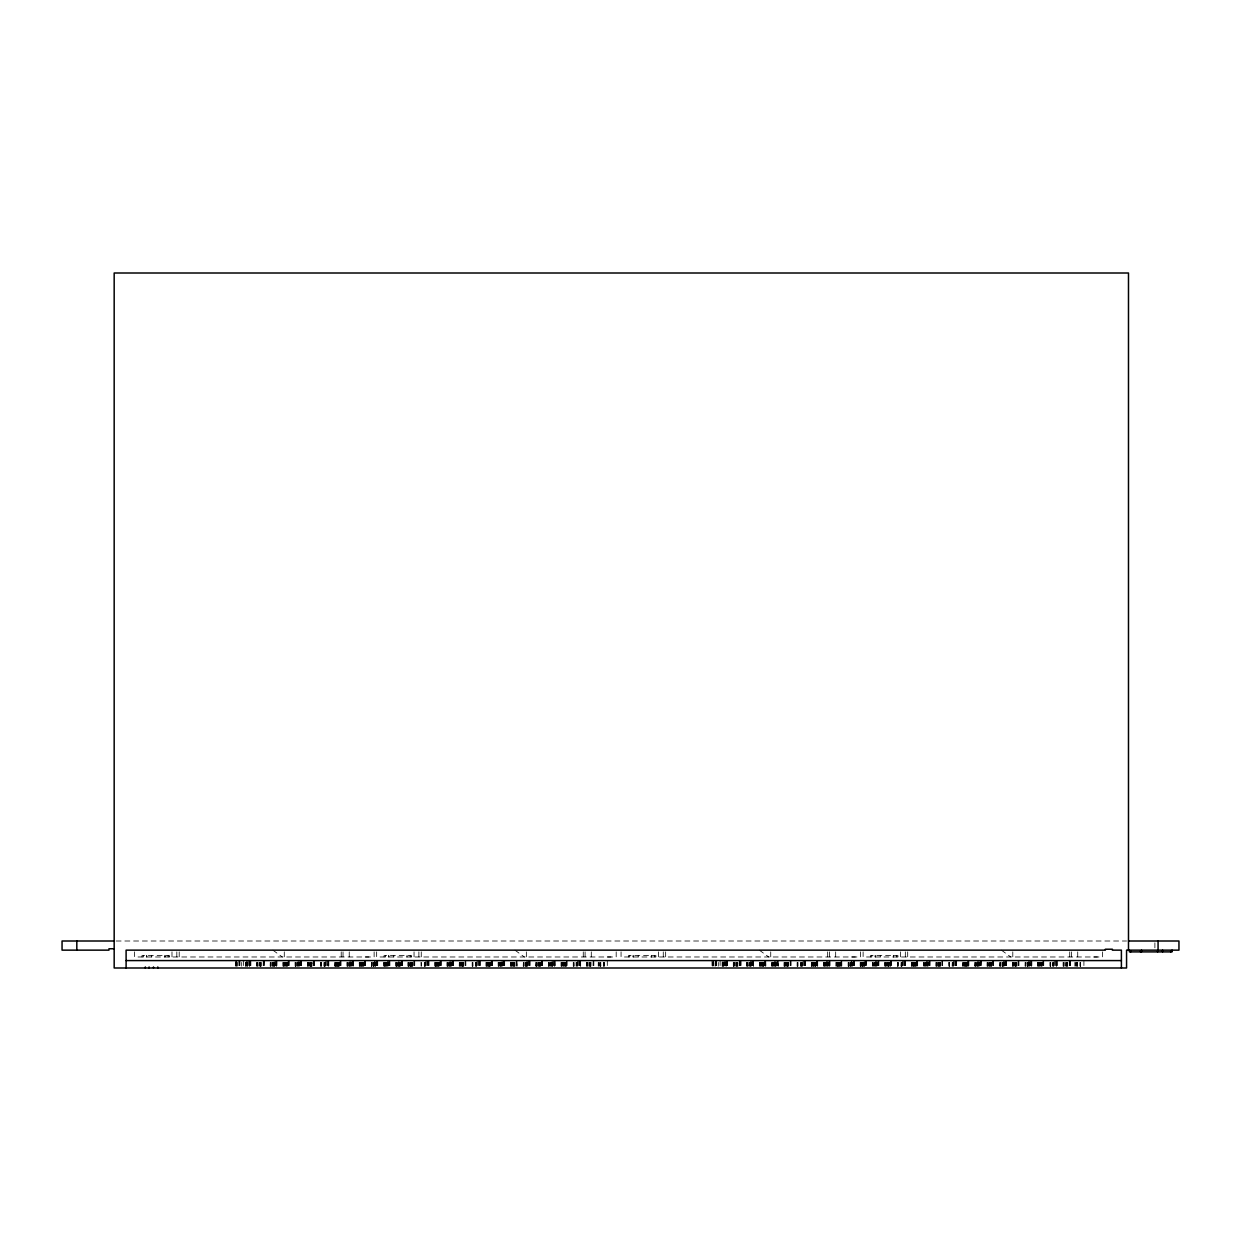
<?xml version="1.0" encoding="UTF-8"?>
<svg xmlns="http://www.w3.org/2000/svg" width="1241" height="1241" viewBox="0 0 1241 1241"><rect width="100%" height="100%" fill="white"/><g stroke="black" fill="none" stroke-linecap="round" stroke-linejoin="round"><path stroke-width="0.75" stroke-dasharray="5 3.75" d="M116.111 941.004L1126.549 941.004M1001.394 950.141L1010.779 956.982M759.337 950.141L768.722 956.982M514.937 950.141L524.338 956.982M272.88 950.141L282.281 956.982M1154.89 942.834L1154.89 948.31M1102.629 951.863L1102.629 956.982L863.115 956.982L863.115 951.863M1097.416 956.982L1093.709 956.982M1083.905 960.581L1083.905 966.134M1080.616 962.427L1080.616 966.134M1080.43 962.427L1080.446 966.134M1080.228 962.427L1080.228 966.134M1080.058 962.427L1080.058 966.134M1077.731 951.863L1077.731 956.982M1077.328 962.427L1077.39 966.134M1077.141 962.427L1077.172 966.134M1076.955 962.427L1076.94 966.134M1076.583 962.427L1076.583 966.134M1075.513 962.427L1075.513 966.134M1074.861 962.427L1074.861 966.134M1071.526 951.863L1071.526 956.982M1070.362 960.581L1070.44 966.134M1070.176 960.581L1070.176 966.134M1069.804 960.581L1070.006 966.134M1069.726 951.863L1069.726 956.982M1069.633 960.581L1069.633 966.134M1067.244 962.427L1067.26 966.134M1067.151 962.427L1066.981 966.134M1066.888 962.427L1066.717 966.134L1066.515 962.427M1066.329 962.427L1066.159 966.134M1065.43 962.427L1065.43 966.134M1064.095 962.427L1064.22 966.134M1063.785 962.427L1063.599 966.134M1063.397 962.427L1063.444 966.134M1063.103 962.427L1063.103 966.134M1057.177 960.581L1057.27 966.134M1056.836 960.581L1056.836 966.134M1056.618 966.134L1056.618 960.581L1056.494 966.134M1056.153 960.581L1056.153 966.134M1055.238 960.581L1055.238 966.134M1054.152 960.581L1054.09 966.134M1053.764 966.134L1053.749 962.427L1053.516 966.134M1053.283 962.427L1053.345 966.134M1053.144 962.427L1053.02 966.134M1052.678 962.427L1052.678 966.134M1050.677 962.427L1050.677 966.134M1050.491 962.427L1050.413 966.134M1050.227 962.427L1050.274 966.134M1050.041 962.427L1050.041 966.134M1043.728 960.581L1043.728 966.134M1043.51 960.581L1043.464 966.134M1043.309 960.581L1043.293 966.134M1042.921 960.581L1043.092 966.134M1042.223 962.427L1042.13 966.134M1041.773 962.427L1041.664 966.134L1041.494 962.427M1040.191 962.427L1040.036 966.134M1039.803 962.427L1039.989 966.134M1038.748 966.134L1038.748 962.427L1038.624 966.134M1038.298 962.427L1038.236 966.134M1037.631 962.427L1037.631 966.134M1031.767 960.581L1031.798 966.134M1031.674 960.581L1031.674 966.134M1031.364 966.134L1031.271 960.581L1031.069 966.134M1030.682 960.581L1030.682 966.134M1029.766 960.581L1029.766 966.134M1029.332 962.427L1029.208 966.134M1028.96 962.427L1029.161 966.134M1028.68 960.581L1028.773 966.134L1028.587 962.427M1028.231 962.427L1028.324 966.134M1027.874 962.427L1027.874 966.134M1027.672 962.427L1027.703 966.134M1027.532 962.427L1027.595 966.134M1027.207 962.427L1027.207 966.134M1025.857 966.134L1025.857 962.427L1025.671 966.134M1025.485 962.427L1025.299 966.134M1025.113 962.427L1025.113 966.134M1018.908 960.581L1018.985 966.134M1018.566 960.581L1018.566 966.134L1018.349 960.581M1018.163 960.581L1018.163 966.134M1016.86 962.427L1016.891 966.134M1016.534 966.134L1016.208 962.427M1015.758 962.427L1015.867 966.134M1015.51 962.427L1015.51 966.134M1015.278 962.427L1015.247 966.134M1015.06 962.427L1015.091 966.134M1014.688 962.427L1014.874 966.134M1013.478 962.427L1013.416 966.134L1013.385 962.427M1012.997 962.427L1012.889 966.134M1012.796 951.863L1012.796 956.982M1012.734 962.427L1012.858 966.134M1012.392 962.427L1012.392 966.134M1006.544 960.581L1006.56 966.134M1006.125 960.581L1006.125 966.134M1005.831 960.581L1005.784 966.134M1005.443 960.581L1005.443 966.134M1004.527 960.581L1004.527 966.134M1004.109 966.134L1004.109 962.427L1003.907 966.134M1003.69 962.427L1003.659 966.134M1003.442 960.581L1003.473 966.134M1003.286 962.427L1003.054 966.134M1002.992 962.427L1002.961 966.134M1002.573 962.427L1002.65 966.134M1002.309 962.427L1002.464 966.134M1001.968 962.427L1001.968 966.134M1000.634 962.427L1000.556 966.134M1000.401 962.427L1000.215 966.134M1000.184 962.427L999.998 966.134M999.812 962.427L999.812 966.134M993.684 960.581L993.483 966.134M993.265 960.581L993.452 966.134M993.048 960.581L993.048 966.134M992.862 960.581L992.862 966.134M991.249 962.427L991.218 966.134M990.923 962.427L991.078 966.134M990.209 966.134L990.132 962.427L989.946 966.134M989.76 962.427L989.76 966.134M989.387 962.427L989.573 966.134M989.061 962.427L989.061 966.134M988.1 962.427L988.224 966.134M987.774 962.427L987.712 966.134M987.495 962.427L987.495 966.134M987.107 962.427L987.029 966.134M981.243 960.581L981.15 966.134M980.902 960.581L980.84 966.134M980.778 960.581L980.623 966.134L980.545 960.581M980.157 960.581L980.157 966.134M978.87 960.581L978.854 966.134M978.684 962.427L978.591 966.134M977.768 960.581L977.799 966.134M977.675 962.427L977.675 966.134M977.365 962.427L977.288 966.134M977.148 962.427L977.179 966.134M976.683 962.427L976.683 966.134M975.798 962.427L975.705 966.134M975.395 962.427L975.395 966.134M975.209 962.427L975.209 966.134L975.054 962.427M974.821 962.427L974.728 966.134M968.895 960.581L968.895 966.134M968.43 960.581L968.43 966.134M967.778 960.581L967.871 966.134M967.142 962.427L967.142 966.134M967.018 962.427L967.111 966.134M966.692 962.427L966.692 966.134M966.522 962.427L966.413 966.134M965.917 962.427L966.025 966.134M965.374 962.427L965.42 966.134M965.281 962.427L965.281 966.134M964.955 962.427L964.971 966.134M964.691 962.427L964.753 966.134M964.397 962.427L964.304 966.134M963.668 962.427L963.543 966.134M963.218 962.427L963.016 966.134L962.876 962.427M962.551 962.427L962.551 966.134M956.671 960.581L956.578 966.134M956.268 960.581L956.268 966.134M956.051 960.581L956.051 966.134M955.927 960.581L955.927 966.134M955.601 960.581L955.601 966.134M954.686 960.581L954.686 966.134M953.6 960.581L953.631 966.134M953.197 962.427L953.243 966.134M953.01 962.427L953.135 966.134M952.793 966.134L952.716 962.427L952.576 966.134M952.266 962.427L952.126 966.134M949.598 962.427L949.536 966.134M949.349 962.427L949.381 966.134M949.163 962.427L949.148 966.134M948.791 962.427L948.962 966.134M942.586 960.581L942.648 966.134M942.4 960.581L942.384 966.134M942.214 960.581L942.198 966.134M942.012 960.581L942.012 966.134M940.073 962.427L940.026 966.134M939.856 962.427L939.887 966.134M939.173 962.427L938.987 966.134L938.925 962.427M938.537 962.427L938.537 966.134M938.367 962.427L938.367 966.134M937.87 962.427L937.87 966.134M937.048 962.427L937.002 966.134M936.583 962.427L936.521 966.134M936.319 962.427L936.319 966.134M935.931 962.427L935.854 966.134M930.083 960.581L930.052 966.134M929.711 960.581L929.633 966.134L929.571 960.581M929.307 960.581L929.307 966.134M928.982 960.581L928.982 966.134M927.694 960.581L927.679 966.134M927.399 962.427L927.477 966.134M926.577 960.581L926.577 966.134L926.484 962.427M926.174 962.427L926.158 966.134M925.833 962.427L925.895 966.134M925.507 962.427L925.507 966.134M924.514 962.427L924.514 966.134M924.188 966.134L923.925 962.427M923.63 962.427L923.537 966.134M917.657 960.581L917.657 966.134M917.239 960.581L917.239 966.134M916.68 960.581L916.587 966.134M915.951 966.134L915.951 962.427L915.858 966.134M915.501 962.427L915.517 966.134M915.175 962.427L915.222 966.134M914.726 962.427L914.834 966.134M914.183 962.427L914.229 966.134M914.09 962.427L914.09 966.134M913.779 962.427L913.702 966.134M913.438 962.427L913.5 966.134M913.205 962.427L913.112 966.134M912.352 962.427L912.383 966.134M912.042 962.427L912.026 966.134M911.654 962.427L911.747 966.134M911.359 962.427L911.359 966.134M907.698 951.863L907.698 956.982M905.325 951.863L905.325 956.982M905.403 960.581L905.527 966.134M905.077 960.581L905.092 966.134M904.875 960.581L904.875 966.134M904.798 960.581L904.751 966.134M904.41 960.581L904.41 966.134M903.495 960.581L903.495 966.134M902.409 960.581L902.44 966.134M902.052 962.427L902.021 966.134M901.928 962.427L901.757 966.134M901.695 962.427L901.524 966.134M901.431 962.427L901.323 966.134M901.121 962.427L900.935 966.134M900.485 951.863L900.485 956.982M898.22 962.427L898.22 966.134M897.957 956.982L897.957 955.586L870.499 955.586L870.499 956.982M898.034 962.427L897.863 966.134M897.646 962.427L897.646 966.134M897.476 962.427L897.476 966.134M896.638 955.586L896.638 956.982M893.536 955.586L893.536 956.982M893.334 955.586L893.334 956.982M891.147 960.581L891.333 966.134M891.085 960.581L890.898 966.134M888.82 962.427L888.851 966.134M888.68 962.427L888.618 966.134M888.385 962.427L888.385 966.134M888.23 962.427L888.23 966.134M887.858 966.134L887.439 962.427M887.051 962.427L887.051 966.134M886.788 962.427L886.788 966.134M885.826 962.427L885.857 966.134M885.081 962.427L885.143 966.134M884.678 962.427L884.755 966.134M880.272 955.586L880.272 956.982M878.907 960.581L878.876 966.134M878.535 960.581L878.132 966.134M877.806 960.581L877.806 966.134M876.953 966.134L876.906 962.427L876.813 966.134M876.425 960.581L876.487 966.134M876.162 962.427L876.224 966.134M875.324 955.586L875.324 956.982M875.401 960.581L875.463 966.134M875.308 962.427L875.308 966.134M875.045 955.586L875.045 956.982M874.921 966.134L874.952 962.427L874.781 966.134M874.316 962.427L874.316 966.134M873.478 962.427L873.478 966.134M873.012 966.134L872.687 962.427M872.361 962.427L872.454 966.134M871.834 955.586L871.834 956.982M866.528 960.581L866.482 966.134M866.063 960.581L865.737 966.134M865.411 960.581L865.504 966.134M864.775 962.427L864.744 966.134M864.682 962.427L864.651 966.134M864.217 960.581L864.341 966.134M864 962.427L864.046 966.134M863.55 962.427L863.658 966.134M863.053 962.427L863.007 966.134M862.914 962.427L862.914 966.134M862.417 962.427L862.526 966.134M862.324 962.427L862.262 966.134M861.937 962.427L862.03 966.134M861.301 962.427L861.301 966.134M860.866 962.427L860.866 966.134M860.851 962.427L860.68 966.134M860.571 951.863L860.571 956.982L621.058 956.982L621.058 951.863M860.571 962.427L860.571 966.134M860.184 962.427L860.184 966.134M855.359 956.982L851.652 956.982M854.335 960.581L854.32 966.134M853.901 960.581L853.901 966.134M853.824 960.581L853.824 966.134M853.56 960.581L853.56 966.134M853.234 960.581L853.234 966.134M852.21 962.427L852.272 966.134M852.024 962.427L852.055 966.134M851.776 960.581L851.636 966.134M851.466 962.427L851.466 966.134M851.233 960.581L851.264 966.134M850.783 962.427L850.876 966.134M850.752 962.427L850.752 966.134M850.426 962.427L850.349 966.134L850.147 962.427M849.759 962.427L849.759 966.134M848.735 962.427L848.797 966.134M848.611 962.427L848.58 966.134M848.348 962.427L848.348 966.134M848.161 962.427L848.161 966.134M841.786 966.134L841.786 960.581L841.6 966.134M841.414 960.581L841.398 966.134M841.041 960.581L841.041 966.134M840.514 962.427L840.467 966.134L840.374 962.427M840.064 962.427L839.986 966.134M839.847 962.427L839.723 966.134M839.397 962.427L839.552 966.134M838.916 962.427L838.916 966.134M838.373 962.427L838.373 966.134M838.125 962.427L838.156 966.134M837.923 962.427L837.939 966.134M837.737 962.427L837.737 966.134M837.566 962.427L837.566 966.134M836.992 962.427L837.023 966.134M836.574 962.427L836.248 966.134M835.845 962.427L835.922 966.134M835.674 951.863L835.674 956.982M830.043 960.581L830.043 966.134M829.64 966.134L829.624 960.581L829.562 966.134M829.469 951.863L829.469 956.982M829.298 960.581L829.298 966.134M828.972 960.581L828.972 966.134M828.073 962.427L828.119 966.134M827.98 962.427L827.98 966.134M827.669 951.863L827.669 956.982M827.669 960.581L827.669 966.134M827.39 962.427L827.328 966.134M827.095 962.427L827.002 966.134M826.568 960.581L826.599 966.134M826.165 962.427L826.149 966.134M825.87 962.427L825.948 966.134M825.498 962.427L825.498 966.134M824.505 962.427L824.644 966.134M824.195 962.427L824.195 966.134M824.117 966.134L823.915 962.427L823.621 966.134M823.528 962.427L823.528 966.134M817.695 966.134L817.695 960.581L817.555 966.134M817.23 960.581L817.167 966.134L816.966 960.581M816.671 960.581L816.671 966.134M816.578 960.581L816.578 966.134M815.942 962.427L815.911 966.134M815.849 962.427L815.818 966.134M815.508 962.427L815.43 966.134M815.29 962.427L815.166 966.134M814.08 962.427L814.174 966.134M813.584 962.427L813.77 966.134M813.491 962.427L813.429 966.134M813.103 962.427L813.196 966.134M812.467 962.427L812.436 966.134M812.017 962.427L812.017 966.134M811.94 962.427L811.847 966.134M811.645 962.427L811.692 966.134M811.35 962.427L811.35 966.134M805.425 960.581L805.393 966.134M805.068 960.581L805.068 966.134M804.99 960.581L804.897 966.134M804.726 960.581L804.726 966.134M804.401 960.581L804.401 966.134M803.485 960.581L803.485 966.134M802.431 962.427L802.431 966.134L802.4 960.581M802.012 962.427L801.919 966.134M801.422 962.427L801.438 966.134M801.252 962.427L801.236 966.134M801.019 962.427L800.926 966.134M800.786 962.427L800.616 966.134M797.947 962.427L797.947 966.134M797.684 962.427L797.684 966.134M797.513 962.427L797.311 966.134M797.141 962.427L797.141 966.134M790.936 960.581L790.998 966.134M790.75 960.581L790.734 966.134M790.362 960.581L790.362 966.134M790.191 960.581L790.191 966.134M788.593 962.427L788.624 966.134M788.19 962.427L788.144 966.134M787.849 962.427L787.678 966.134M787.461 962.427L787.523 966.134M787.306 962.427L787.275 966.134M787.104 962.427L787.089 966.134M786.887 962.427L786.716 966.134M785.987 962.427L785.987 966.134M785.15 962.427L785.119 966.134M785.026 962.427L785.026 966.134M784.7 962.427L784.7 966.134M784.374 962.427L784.436 966.134M784.048 962.427L783.971 966.134M777.75 960.581L777.688 966.134M777.486 960.581L777.58 966.134M777.099 960.581L777.099 966.134M776.106 962.427L776.245 966.134M775.796 960.581L775.796 966.134M775.78 962.427L775.609 966.134M775.516 962.427L775.454 966.134M775.222 962.427L775.129 966.134M774.694 960.581L774.694 966.134M774.275 962.427L774.291 966.134L774.074 962.427M773.95 962.427L773.95 966.134M773.608 962.427L773.608 966.134M772.243 962.427L772.305 966.134M772.135 962.427L771.98 966.134M771.747 962.427L771.654 966.134M770.739 951.863L770.739 956.982M765.294 960.581L765.371 966.134M765.185 960.581L765.03 966.134M764.797 960.581L764.704 966.134M764.068 962.427L763.975 966.134M763.556 962.427L763.417 966.134M763.339 962.427L763.293 966.134M762.951 962.427L762.951 966.134M762.843 962.427L762.843 966.134M762.3 962.427L762.346 966.134M761.896 966.134L761.881 962.427L761.679 966.134M761.555 962.427L761.322 966.134L761.229 962.427M760.066 962.427L760.159 966.134M759.973 962.427L759.942 966.134M759.476 962.427L759.476 966.134M753.116 960.581L753.194 966.134M753.023 960.581L753.023 966.134M752.527 960.581L752.527 966.134M751.612 960.581L751.612 966.134M751.239 962.427L751.317 966.134M750.836 962.427L750.727 966.134M750.526 960.581L750.557 966.134M750.247 962.427L750.34 966.134M750.076 962.427L750.169 966.134M749.719 966.134L749.378 962.427M749.052 962.427L749.052 966.134M747.889 962.427L747.889 966.134L747.749 962.427M747.361 962.427L747.361 966.134L747.098 962.427M746.865 962.427L746.865 966.134M746.772 962.427L746.772 966.134M740.939 960.581L740.893 966.134M740.799 960.581L740.799 966.134M740.412 960.581L740.489 966.134M740.21 960.581L740.148 966.134M739.915 960.581L739.915 966.134M739.822 960.581L739.822 966.134M737.34 962.427L737.433 966.134M737.17 962.427L737.232 966.134M736.797 962.427L736.828 966.134M736.658 962.427L736.673 966.134M736.347 962.427L736.44 966.134M735.618 962.427L735.618 966.134M734.315 962.427L734.424 966.134M733.974 962.427L733.958 966.134M733.788 962.427L733.757 966.134M733.633 962.427L733.602 966.134M733.307 962.427L733.307 966.134M727.474 960.581L727.474 966.134M727.428 960.581L727.335 966.134M727.024 960.581L727.009 966.134M726.683 960.581L726.838 966.134M726.497 962.427L726.574 966.134M726.357 960.581L726.233 966.134M725.985 962.427L725.892 966.134M725.427 960.581L725.427 966.134M724.341 960.581L724.387 966.134M723.999 962.427L723.953 966.134M723.41 962.427L723.472 966.134M723.208 962.427L723.27 966.134M723.022 960.581L722.914 966.134M722.758 962.427L722.758 966.134M722.417 962.427L722.51 966.134M722.138 962.427L722.138 966.134M720.106 960.581L720.106 966.134M718.291 962.427L718.291 966.134M716.584 960.581L716.584 966.134M716.46 960.581L716.46 966.134M716.15 960.581L716.15 966.134M715.964 960.581L715.964 966.134M715.561 960.581L715.809 966.134M715.468 962.427L715.468 966.134M713.901 962.427L713.901 966.134M713.358 960.581L713.358 966.134M712.97 960.581L713.11 966.134M712.582 966.134L712.489 962.427L712.381 966.134M712.024 960.581L712.024 966.134M665.657 951.863L665.657 956.982M663.268 951.863L663.268 956.982M658.428 951.863L658.428 956.982M655.9 956.982L655.9 955.586L628.458 955.586L628.458 956.982M654.581 955.586L654.581 956.982M651.478 955.586L651.478 956.982M651.277 955.586L651.277 956.982M638.215 955.586L638.215 956.982M633.282 955.586L633.282 956.982M632.988 955.586L632.988 956.982M629.776 955.586L629.776 956.982M616.188 951.863L616.188 956.982L376.659 956.982L376.659 951.863M610.96 956.982L607.252 956.982M607.299 960.581L607.299 966.134M604.196 962.427L604.258 966.134M604.01 962.427L604.041 966.134M603.824 962.427L603.855 966.134M603.452 962.427L603.452 966.134M600.784 962.427L600.784 966.134L600.52 962.427M600.349 962.427L600.334 966.134M600.148 962.427L600.148 966.134M599.977 962.427L599.977 966.134M598.907 962.427L598.907 966.134M598.255 962.427L598.255 966.134M593.834 960.581L593.834 966.134M593.648 960.581L593.586 966.134M593.384 960.581L593.384 966.134M593.198 960.581L593.027 966.134M591.29 951.863L591.29 956.982M591.057 962.427L590.964 966.134M590.468 962.427L590.576 966.134M590.313 962.427L590.173 966.134M589.909 962.427L590.111 966.134M589.723 962.427L589.863 966.134M589.553 962.427L589.553 966.134M588.823 962.427L588.823 966.134M587.179 962.427L587.179 966.134M586.791 962.427L586.9 966.134M586.512 962.427L586.512 966.134M585.085 951.863L585.085 956.982M583.27 951.863L583.27 956.982M580.664 966.134L580.633 960.581L580.54 966.134M580.152 960.581L580.23 966.134M580.043 960.581L579.888 966.134M579.563 960.581L579.563 966.134M578.632 960.581L578.632 966.134M577.546 960.581L577.561 966.134M577.484 962.427L577.329 966.134M577.143 962.427L577.112 966.134M576.739 966.134L576.413 962.427M576.088 962.427L576.088 966.134M573.885 962.427L574.087 966.134M573.838 962.427L573.823 966.134M573.451 962.427L573.451 966.134M573.264 962.427L573.264 966.134M566.935 960.581L567.059 966.134M566.858 960.581L566.687 966.134M565.617 962.427L565.617 966.134M565.524 962.427L565.493 966.134M565.167 962.427L565.105 966.134M564.996 962.427L564.903 966.134M564.391 962.427L564.515 966.134M563.662 962.427L563.585 966.134L563.398 962.427M563.011 962.427L563.212 966.134M562.84 962.427L562.84 966.134M562.142 962.427L562.018 966.134M561.708 962.427L561.692 966.134M561.428 962.427L561.366 966.134M561.041 962.427L561.041 966.134M555.099 960.581L555.192 966.134M554.463 960.581L554.463 966.134M554.075 960.581L554.075 966.134M553.16 960.581L553.16 966.134M552.726 962.427L552.803 966.134M552.54 962.427L552.555 966.134M552.385 962.427L552.354 966.134M552.074 960.581L552.121 966.134M551.206 962.427L551.283 966.134M551.097 962.427L550.942 966.134M550.601 962.427L550.601 966.134M549.329 962.427L549.329 966.134L549.065 962.427M548.879 962.427L548.879 966.134M548.693 962.427L548.693 966.134M548.506 962.427L548.506 966.134M542.379 960.581L542.379 966.134M542.115 960.581L542.115 966.134M541.929 960.581L541.929 966.134M541.743 960.581L541.557 966.134M540.393 962.427L540.347 966.134M540.254 962.427L540.254 966.134M539.835 962.427L539.944 966.134M539.726 962.427L539.664 966.134M538.904 966.134L538.703 962.427L538.454 966.134M538.268 962.427L538.268 966.134M538.082 962.427L538.113 966.134M536.919 962.427L536.919 966.134M536.779 962.427L536.81 966.134M536.453 962.427L536.391 966.134M536.252 962.427L536.128 966.134L536.081 962.427M535.802 962.427L535.802 966.134M529.954 960.581L529.923 966.134M529.829 960.581L529.829 966.134M529.504 960.581L529.519 966.134M529.24 960.581L529.302 966.134M528.852 960.581L528.852 966.134M527.921 960.581L527.921 966.134M527.503 962.427L527.425 966.134M527.254 962.427L527.254 966.134M526.836 960.581L526.882 966.134M526.696 962.427L526.696 966.134M526.339 951.863L526.339 956.982M526.355 962.427L526.448 966.134M526.044 962.427L526.044 966.134M525.827 962.427L525.967 966.134M525.703 962.427L525.765 966.134M525.377 962.427L525.377 966.134M524.028 962.427L524.028 966.134M523.764 962.427L523.811 966.134M523.578 962.427L523.578 966.134M523.392 962.427L523.221 966.134M517.078 966.134L517.001 960.581L516.814 966.134M516.628 960.581L516.628 966.134M516.256 960.581L516.442 966.134M514.968 962.427L515.062 966.134M514.643 962.427L514.581 966.134M514.146 962.427L514.379 966.134M513.991 962.427L513.991 966.134M513.603 962.427L513.371 966.134M513.355 962.427L513.185 966.134M512.455 962.427L512.455 966.134M511.633 962.427L511.587 966.134L511.494 962.427M511.106 962.427L511.137 966.134M510.997 962.427L510.904 966.134M510.516 962.427L510.516 966.134M504.668 960.581L504.668 966.134M504.544 960.581L504.544 966.134M504.296 960.581L504.234 966.134M503.893 960.581L503.955 966.134M503.567 960.581L503.567 966.134M502.667 962.427L502.574 966.134M502.279 960.581L501.922 966.134M501.597 962.427L501.69 966.134M501.224 962.427L501.224 966.134L501.162 960.581M500.759 962.427L500.712 966.134M500.092 962.427L500.092 966.134M499.239 966.134L499.192 962.427L499.099 966.134M498.773 962.427L498.711 966.134M498.51 962.427L498.448 966.134M498.122 962.427L498.215 966.134M492.243 960.581L492.289 966.134M492.15 960.581L492.15 966.134M491.824 960.581L491.762 966.134M491.498 960.581L491.498 966.134M491.172 960.581L491.265 966.134M490.443 962.427L490.536 966.134M489.978 962.427L489.916 966.134M489.807 962.427L489.761 966.134M489.419 962.427L489.419 966.134M489.311 962.427L489.311 966.134M488.814 962.427L488.814 966.134L488.675 962.427M488.349 962.427L488.365 966.134M488.178 966.134L488.085 962.427L487.791 966.134M487.697 962.427L487.697 966.134M487.03 962.427L487.061 966.134M486.937 962.427L486.937 966.134M486.55 962.427L486.612 966.134L486.239 962.427M485.945 962.427L485.945 966.134M480.081 960.581L480.112 966.134M480.019 960.581L479.988 966.134M479.662 960.581L479.584 966.134M479.321 960.581L479.321 966.134M478.995 960.581L478.995 966.134M478.08 960.581L478.08 966.134M476.994 960.581L477.025 966.134M476.404 962.427L476.544 966.134M476.218 962.427L476.218 966.134M476.017 962.427L476.11 966.134M475.846 962.427L475.846 966.134M475.52 962.427L475.52 966.134M472.93 962.427L472.93 966.134M472.557 962.427L472.743 966.134M472.371 962.427L472.371 966.134M472.185 962.427L472.185 966.134M465.794 960.581L465.856 966.134M465.608 960.581L465.639 966.134M465.422 960.581L465.422 966.134M465.235 960.581L465.235 966.134M463.917 962.427L463.777 966.134M463.389 962.427L463.42 966.134M462.971 962.427L463.126 966.134M462.8 962.427L462.8 966.134M462.505 962.427L462.583 966.134M462.319 962.427L462.319 966.134M462.133 962.427L462.133 966.134M461.761 962.427L461.761 966.134M461.264 962.427L461.264 966.134M460.442 962.427L460.395 966.134L460.302 962.427M459.977 962.427L459.992 966.134M459.651 962.427L459.806 966.134M459.325 962.427L459.248 966.134M453.492 960.581L453.446 966.134L453.353 960.581M453.043 960.581L452.965 966.134M452.856 960.581L452.763 966.134M452.376 960.581L452.376 966.134M451.398 962.427L451.491 966.134M451.088 960.581L451.072 966.134M451.01 962.427L450.871 966.134L450.793 962.427M450.499 962.427L450.405 966.134M450.033 962.427L450.033 966.134M449.971 960.581L449.878 966.134M449.226 962.427L449.226 966.134M448.901 962.427L448.901 966.134M448.048 962.427L448.017 966.134L447.923 962.427M447.52 962.427L447.613 966.134M447.272 962.427L447.272 966.134M447.024 962.427L447.024 966.134M441.098 960.581L441.067 966.134M440.974 960.581L440.974 966.134M440.648 960.581L440.648 966.134M440.307 960.581L440.369 966.134M440.074 960.581L439.981 966.134M439.314 962.427L439.252 966.134M438.802 962.427L438.694 966.134L438.631 962.427M438.244 962.427L438.244 966.134M438.12 962.427L438.12 966.134M437.623 962.427L437.623 966.134L437.499 962.427M437.173 962.427L437.096 966.134L437.003 962.427M436.832 962.427L436.599 966.134M436.506 962.427L436.506 966.134M435.87 962.427L435.839 966.134M435.746 962.427L435.746 966.134M435.42 962.427L435.436 966.134M435.157 962.427L435.25 966.134M434.769 962.427L434.769 966.134M428.828 960.581L428.89 966.134M428.797 960.581L428.797 966.134M428.409 960.581L428.486 966.134M428.192 960.581L428.145 966.134M427.819 960.581L427.819 966.134M426.888 960.581L426.888 966.134M425.803 960.581L425.849 966.134M425.446 962.427L425.322 966.134M424.996 962.427L425.011 966.134M424.825 962.427L424.903 966.134M424.515 962.427L424.67 966.134M424.344 962.427L424.329 966.134M421.614 966.134L421.242 962.427M421.257 951.863L421.257 956.982M421.04 962.427L421.04 966.134M418.884 951.863L418.884 956.982M414.727 960.581L414.727 966.134M414.541 960.581L414.478 966.134M414.308 960.581L414.091 966.134M414.044 951.863L414.044 956.982M413.92 960.581L413.92 966.134M412.741 962.427L412.695 966.134M412.276 962.427L412.291 966.134L412.074 962.427M411.95 962.427L412.012 966.134M411.516 956.982L411.516 955.586L384.058 955.586L384.058 956.982M411.624 962.427L411.624 966.134M411.252 962.427L411.252 966.134M410.988 962.427L411.004 966.134M410.833 962.427L410.802 966.134M410.616 962.427L410.616 966.134M410.445 962.427L410.445 966.134M410.182 955.586L410.182 956.982M410.182 962.427L410.182 966.134M409.266 962.427L409.22 966.134L409.127 962.427M408.739 962.427L408.801 966.134M408.537 962.427L408.537 966.134M408.149 962.427L408.149 966.134M408.072 962.427L408.072 966.134M406.893 955.586L407.095 956.982M402.27 960.581L402.317 966.134M402.177 960.581L402.177 966.134M401.929 960.581L401.681 966.134M401.526 960.581L401.65 966.134M401.2 960.581L401.2 966.134M400.316 962.427L400.223 966.134M399.897 962.427L399.912 966.134L399.819 960.581M399.555 962.427L399.555 966.134M399.323 962.427L399.23 966.134M398.857 962.427L398.857 966.134M398.795 960.581L398.702 966.134M398.392 962.427L398.377 966.134M398.314 962.427L398.113 966.134L398.051 962.427M397.725 962.427L397.725 966.134M396.841 962.427L396.872 966.134M396.748 962.427L396.748 966.134M396.422 962.427L396.344 966.134M396.081 962.427L396.22 966.134M395.755 962.427L395.755 966.134M393.816 955.586L393.816 956.982M389.876 960.581L389.922 966.134M389.457 960.581L389.395 966.134M389.131 960.581L389.131 966.134M388.883 955.586L388.883 956.982M388.805 960.581L388.805 966.134M388.588 955.586L388.588 956.982M388.138 962.427L388.045 966.134M387.735 962.427L387.735 966.134M387.626 960.581L387.518 966.134L387.456 962.427M387.068 962.427L386.944 966.134M386.447 966.134L386.432 962.427L386.308 966.134M385.998 966.134L385.92 962.427L385.718 966.134M385.424 962.427L385.424 966.134M385.377 955.586L385.377 956.982M385.331 962.427L385.331 966.134M384.663 962.427L384.663 966.134M384.57 962.427L384.601 966.134M384.245 966.134L384.183 962.427L383.965 966.134M383.593 962.427L383.593 966.134M377.729 960.581L377.714 966.134M377.621 960.581L377.621 966.134M377.233 960.581L377.233 966.134M377.016 960.581L377.016 966.134M376.628 960.581L376.628 966.134M375.682 962.427L375.604 966.134M375.449 962.427L375.418 966.134M375.17 960.581L375.232 966.134M374.86 962.427L375.046 966.134M374.627 960.581L374.658 966.134M374.13 951.863L374.13 956.982L134.602 956.982L134.602 951.863M374.146 962.427L374.239 966.134M373.836 962.427L373.82 966.134M373.65 962.427L373.619 966.134M373.494 962.427L373.494 966.134M373.153 962.427L373.153 966.134M372.207 962.427L371.974 966.134M371.757 962.427L371.757 966.134M371.571 962.427L371.571 966.134M371.385 962.427L371.385 966.134M368.903 956.982L365.195 956.982M365.257 960.581L365.257 966.134M364.994 960.581L364.978 966.134M364.807 960.581L364.838 966.134M364.606 960.581L364.606 966.134M364.435 960.581L364.435 966.134M363.768 962.427L363.861 966.134M363.442 966.134L363.458 962.427L363.241 966.134M363.117 962.427L362.961 966.134M362.791 962.427L362.791 966.134M362.31 962.427L362.31 966.134M361.705 962.427L361.767 966.134M361.519 962.427L361.364 966.134M361.255 966.134L361.131 962.427L360.96 966.134M360.433 962.427L360.386 966.134M360.293 962.427L360.293 966.134M359.937 962.427L359.906 966.134M359.704 962.427L359.642 966.134M353.483 960.581L353.437 966.134M353.096 966.134L353.096 960.581L352.956 966.134M352.692 960.581L352.754 966.134M352.366 960.581L352.366 966.134M351.389 962.427L351.482 966.134M351.079 960.581L351.079 966.134M350.986 966.134L350.784 962.427L350.489 966.134M350.396 962.427L350.396 966.134M350.009 962.427L350.024 966.134M349.962 960.581L349.869 966.134M349.512 962.427L349.543 966.134M349.233 951.863L349.233 956.982M349.217 962.427L349.341 966.134M348.892 962.427L348.892 966.134M347.914 962.427L348.007 966.134M347.589 962.427L347.511 966.134M347.309 962.427L347.387 966.134M346.922 962.427L346.922 966.134M343.028 951.863L343.028 956.982M341.213 951.863L341.213 956.982M341.042 960.581L341.042 966.134M340.453 960.581L340.623 966.134M340.36 960.581L340.36 966.134M340.065 960.581L340.065 966.134M339.305 962.427L339.212 966.134M338.902 962.427L338.886 966.134M338.684 962.427L338.824 966.134M338.56 962.427L338.56 966.134M338.235 962.427L338.11 966.134M337.614 962.427L337.568 966.134M337.474 962.427L337.474 966.134M337.071 962.427L337.087 966.134L336.823 962.427M336.59 962.427L336.59 966.134M336.497 962.427L336.497 966.134M335.83 962.427L335.861 966.134M335.737 962.427L335.737 966.134M335.427 962.427L335.241 966.134M335.21 962.427L335.086 966.134M334.76 962.427L334.76 966.134M328.787 960.581L328.881 966.134M328.477 966.134L328.291 960.581L328.136 966.134M327.795 960.581L327.795 966.134M326.879 960.581L326.879 966.134M325.794 960.581L325.825 966.134M325.002 962.427L324.925 966.134M324.708 962.427L324.754 966.134M324.63 962.427L324.568 966.134M324.32 962.427L324.196 966.134M324.01 962.427L324.01 966.134M321.357 962.427L321.279 966.134M321.093 962.427L321.155 966.134M320.938 962.427L320.907 966.134M320.721 962.427L320.535 966.134M314.407 960.581L314.407 966.134M314.128 960.581L314.144 966.134M313.989 960.581L313.957 966.134M313.585 960.581L313.771 966.134M311.584 962.427L311.569 966.134M311.367 962.427L311.305 966.134M311.088 962.427L311.088 966.134M310.731 962.427L310.855 966.134M310.483 962.427L310.653 966.134M310.281 962.427L310.281 966.134M310.11 962.427L310.11 966.134M309.381 962.427L309.381 966.134M308.559 962.427L308.42 966.134M308.094 966.134L308.094 962.427L307.892 966.134M307.768 962.427L307.768 966.134M307.442 962.427L307.365 966.134M301.47 960.581L301.47 966.134M301.222 960.581L301.144 966.134L300.88 960.581M300.818 960.581L300.818 966.134M300.493 960.581L300.493 966.134M299.205 960.581L299.19 966.134M298.988 962.427L298.848 966.134M298.523 962.427L298.616 966.134M298.088 960.581L298.135 966.134L297.995 962.427M297.607 962.427L297.499 966.134L297.344 962.427M297.018 962.427L297.018 966.134M296.041 962.427L296.041 966.134M295.715 962.427L295.715 966.134M295.544 962.427L295.436 966.134M295.374 962.427L295.374 966.134M295.048 962.427L295.141 966.134M289.215 960.581L289.075 966.134M288.765 960.581L288.765 966.134L288.564 960.581M288.424 960.581L288.191 966.134L288.098 960.581M287.462 962.427L287.431 966.134L287.369 962.427M286.95 962.427L287.012 966.134M286.842 962.427L286.687 966.134M286.237 962.427L286.361 966.134M285.601 962.427L285.694 966.134M285.197 962.427L285.073 966.134L284.949 962.427M284.716 962.427L284.623 966.134M284.282 951.863L284.282 956.982M283.987 962.427L283.956 966.134M283.537 962.427L283.553 966.134M282.87 962.427L282.87 966.134M277.022 960.581L276.914 966.134M276.603 960.581L276.588 966.134M275.921 960.581L275.921 966.134M275.006 960.581L275.006 966.134M274.757 962.427L274.757 966.134L274.633 962.427M274.308 962.427L274.323 966.134M273.982 962.427L274.028 966.134L273.92 960.581M273.641 966.134L273.47 962.427L273.439 966.134M272.942 962.427L273.113 966.134M272.787 962.427L272.834 966.134M272.446 962.427L272.446 966.134M271.283 962.427L271.159 966.134M270.662 962.427L270.755 966.134M270.554 962.427L270.507 966.134M270.259 962.427L270.166 966.134M264.333 960.581L264.209 966.134M263.883 960.581L263.883 966.134L263.712 960.581M263.542 960.581L263.604 966.134M263.309 960.581L263.216 966.134M261.246 962.427L261.153 966.134M260.827 962.427L260.843 966.134M260.563 962.427L260.641 966.134M260.408 962.427L260.501 966.134M260.067 962.427L260.238 966.134M259.741 962.427L259.834 966.134M259.012 962.427L259.012 966.134M257.678 962.427L257.818 966.134M257.368 962.427L257.368 966.134M257.027 962.427L256.996 966.134M256.701 962.427L256.701 966.134M250.853 960.581L250.868 966.134M250.403 960.581L250.403 966.134M250.139 960.581L250.077 966.134M249.751 960.581L249.891 966.134M249.627 962.427L249.627 966.134M249.301 962.427L249.394 966.134M248.836 960.581L248.836 966.134M247.75 960.581L247.781 966.134M247.347 962.427L247.393 966.134M247.285 962.427L247.254 966.134M246.416 960.581L246.416 966.134M246.276 962.427L246.152 966.134M245.92 962.427L245.827 966.134M245.532 962.427L245.532 966.134M243.5 960.581L243.5 966.134M241.685 962.427L241.685 966.134M239.978 960.581L239.854 966.134M239.544 960.581L239.358 966.134L239.249 960.581M238.97 960.581L238.877 966.134M237.295 962.427L237.295 966.134M236.767 960.581L236.767 966.134M236.504 962.427L236.504 966.134M236.379 960.581L236.379 966.134M236.054 962.427L236.069 966.134M235.883 962.427L235.774 966.134M235.433 960.581L235.433 966.134M179.2 951.863L179.2 956.982M176.827 951.863L176.827 956.982M171.987 951.863L171.987 956.982M169.459 956.982L169.459 955.586L142.001 955.586L142.001 956.982M168.124 955.586L168.124 956.982M165.037 955.586L165.037 956.982M164.836 955.586L164.836 956.982M151.759 955.586L151.759 956.982M146.826 955.586L146.826 956.982M146.531 955.586L146.531 956.982M143.336 955.586L143.336 956.982M1067.694 966.134L1067.694 962.427L1067.663 966.134M1041.106 966.134L1041.106 962.427L1040.997 966.134M1039.617 966.134L1039.617 962.427L1039.446 966.134M1037.972 966.134L1038.019 962.427L1037.926 966.134M991.699 966.134L991.699 962.427L991.575 966.134M990.752 966.134L990.752 962.427L990.597 966.134M979.273 966.134L979.32 962.427L979.18 966.134M978.296 966.134L978.296 962.427L978.203 966.134M968.228 966.134L968.166 960.581L968.104 966.134M940.523 966.134L940.523 962.427L940.383 966.134M939.577 966.134L939.577 962.427L939.406 966.134M928.082 966.134L928.128 962.427L928.004 966.134M927.105 966.134L927.105 962.427L927.011 966.134M917.037 966.134L917.068 960.581L916.913 966.134M890.697 966.134L890.697 960.581L890.526 966.134M889.301 966.134L889.347 962.427L889.208 966.134M885.422 966.134L885.422 962.427L885.376 966.134M875.929 966.134L875.929 962.427L875.836 966.134M814.825 966.134L814.825 962.427L814.717 966.134M778.2 966.134L778.2 960.581L778.076 966.134M772.724 966.134L772.771 962.427L772.631 966.134M765.775 966.134L765.775 960.581L765.681 966.134M760.593 966.134L760.562 962.427L760.469 966.134M753.613 966.134L753.613 960.581L753.52 966.134M737.899 966.134L737.79 962.427L737.759 966.134M587.629 966.134L587.582 962.427L587.489 966.134M566.501 966.134L566.501 960.581L566.315 966.134M554.758 966.134L554.758 960.581L554.68 966.134M551.718 966.134L551.687 962.427L551.625 966.134M539.277 966.134L539.277 962.427L539.152 966.134M512.967 966.134L512.967 962.427L512.781 966.134M500.542 966.134L500.48 962.427L500.418 966.134M449.552 966.134L449.568 962.427L449.382 966.134M359.316 966.134L359.316 962.427L359.238 966.134M325.437 966.134L325.437 962.427L325.406 966.134M312.034 966.134L311.987 962.427L311.894 966.134M299.608 966.134L299.639 962.427L299.515 966.134M283.367 966.134L283.336 962.427L283.258 966.134M276.386 966.134L276.386 960.581L276.262 966.134M246.928 966.134L246.866 962.427L246.757 966.134"/><path stroke-width="1.5" d="M114.172 941.004L62.05 941.004L62.05 950.141L108.96 950.141L108.96 948.76L114.172 948.76M1128.488 941.004L1178.95 941.004L1178.95 950.141L1126.564 950.141L1126.564 967.996L114.172 967.996L114.172 273.004L1128.488 273.004L1128.488 950.141M1170.946 950.963L1172.031 950.963M126.101 960.581L1121.399 960.581M1172.031 950.141L1172.031 951.894L1129.403 951.894L1129.403 950.141M1170.713 950.963L1170.713 951.894M1162.6 950.141L1162.6 951.894M1158.07 941.004L1158.07 950.141M1157.62 950.963L1157.62 951.894M1141.518 950.141L1141.518 951.894M1140.526 950.963L1140.526 951.894M1130.722 950.963L1130.722 951.894M1121.399 967.996L1121.399 950.141L1112.355 950.141L1112.355 949.225L1105.374 949.225L1105.374 950.141L126.101 950.141L126.101 967.996M157.793 966.941L157.793 967.996M153.496 966.941L153.496 967.996M149.106 966.941L149.106 967.996M145.337 966.941L145.337 967.996M76.818 941.004L76.818 950.141"/></g></svg>
